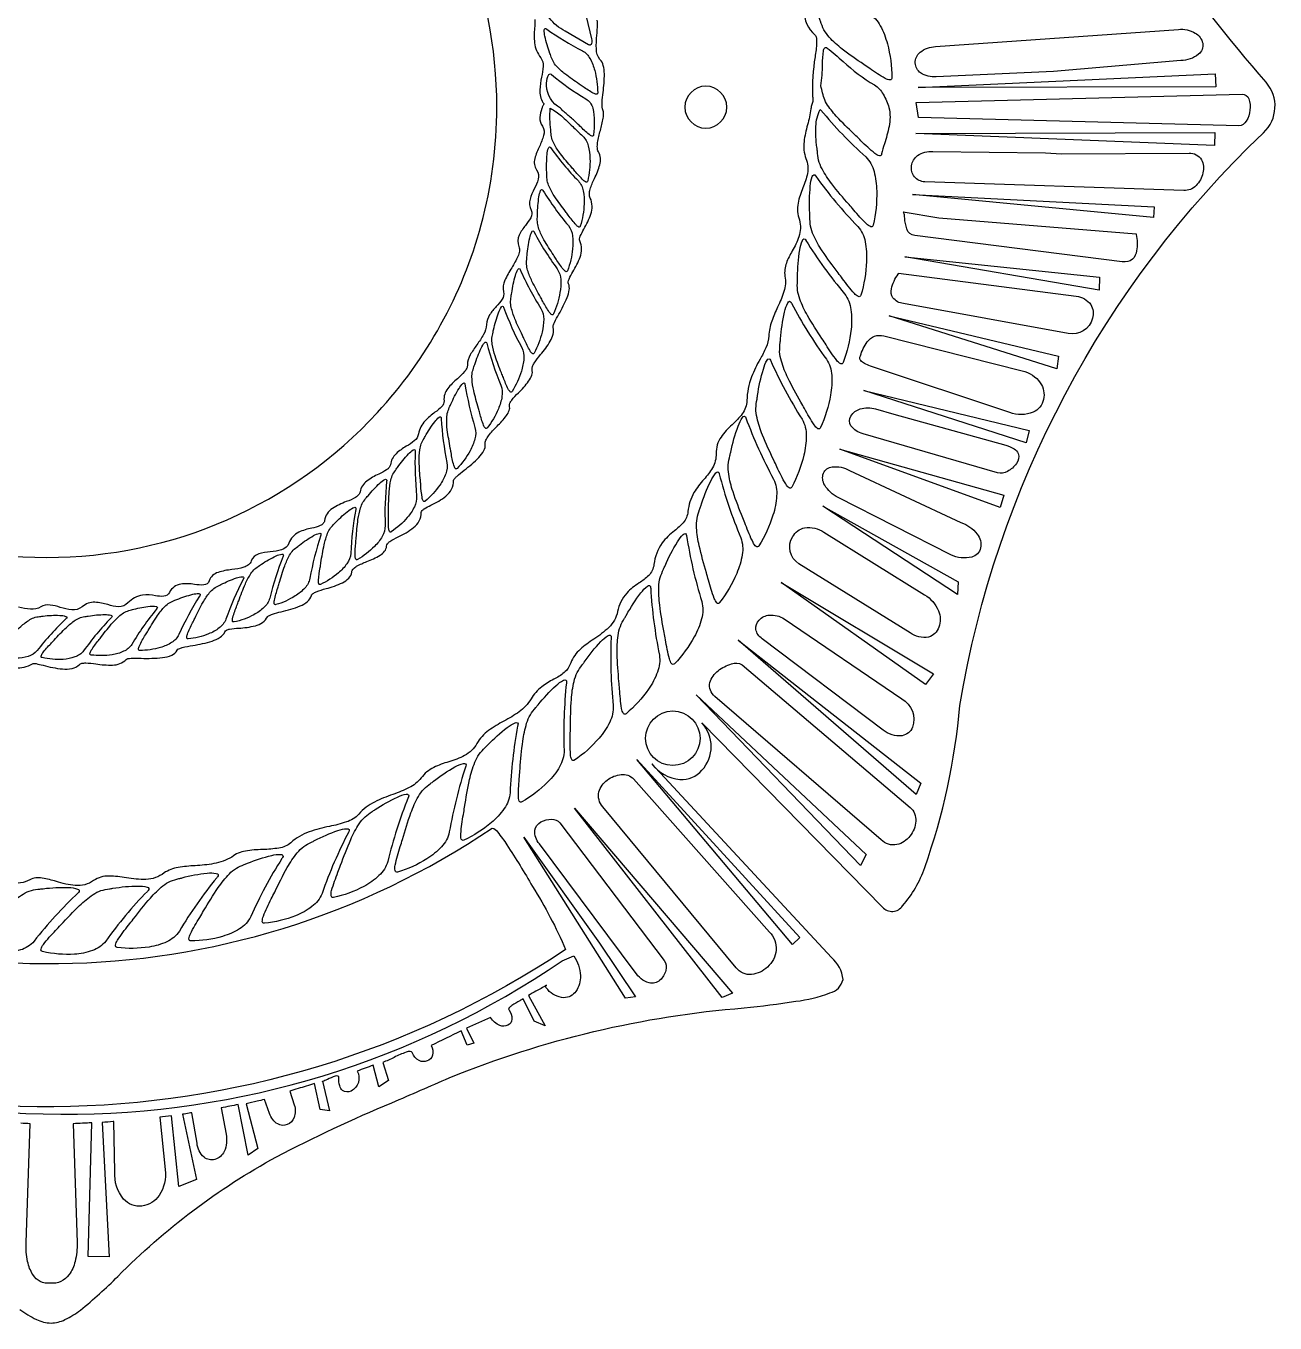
# Model space of a CAD drawing. Extents: x -4 to 118, y -79 to 10.
# Drawn here: x 43.401 to 47.284, y -11.529 to -7.499 of the extents above; entities that cross this region are included whole.
import ezdxf

# ---------------------------------------------------------------- set-up
doc = ezdxf.new("R2010")
doc.units = 0
doc.header["$MEASUREMENT"] = 0

msp = doc.modelspace()

# ---------------------------------------------------------------- linework, layer by layer
for points in [[(44.8648, -7.7514, 0.414337), (43.4657, -6.3523, 0.414336), (42.0666, -7.7514, 0.067872), (42.1175, -8.1277, 0.116958), (42.4319, -8.6939, 0.211596), (43.4657, -9.1504, 0.209775), (44.4936, -8.7004, 0.120786), (44.8165, -8.1166, 0.065799)], [(46.0056, -7.6187, -0.017072), (45.9381, -7.5708, -0.044781), (45.8981, -7.5339, -0.068091), (45.8815, -7.5109, -0.03351), (45.871, -7.4845, 0.001989), (45.8671, -7.4736, -0.036203), (45.8436, -7.3929, -0.066171), (45.8404, -7.3625, -0.205059), (45.8431, -7.3558, -0.316889), (45.8495, -7.3569, -0.000003), (45.8512, -7.3581, 0.03861), (46.0208, -7.4612, -0.144142), (46.0564, -7.4982, -0.063662), (46.0786, -7.5545, -0.063108), (46.0928, -7.6601, -0.466854), (46.087, -7.6669, -0.114503), (46.0721, -7.6621, -0.029152), (46.0238, -7.6312, 0.002093)], [(45.1593, -7.5392, -0.105671), (45.1596, -7.5535, -0.209497), (45.1565, -7.5582, -0.157241), (45.1538, -7.5587, -0.097215), (45.1502, -7.5573), (45.0772, -7.515, -0.110755), (45.0284, -7.4745, -0.064589), (45.0035, -7.4214, 0.000004), (45.0033, -7.4208, 0.001455), (45.0017, -7.4171, -0.021338), (44.9924, -7.393, -0.050658), (44.9899, -7.3825, -0.084491), (44.99, -7.3789, -0.234474), (44.9914, -7.377, -0.019313), (45.1211, -7.4408, -0.207053), (45.1426, -7.4697)], [(45.121, -7.6796, -0.017071), (45.0766, -7.6481, -0.044802), (45.0504, -7.6239, -0.068005), (45.0395, -7.6088, -0.033483), (45.0325, -7.5915, 0.002001), (45.03, -7.5843, -0.036144), (45.0145, -7.5312, -0.066147), (45.0124, -7.5113, -0.205111), (45.0142, -7.5068, -0.316897), (45.0184, -7.5076, -0.000005), (45.0198, -7.5086, 0.038522), (45.131, -7.5761, -0.144173), (45.1544, -7.6004, -0.063667), (45.169, -7.6374, -0.063077), (45.1783, -7.7068, -0.466914), (45.1745, -7.7113, -0.114457), (45.1647, -7.7081, -0.029148), (45.133, -7.6878, 0.002089)], [(46.9904, -7.6068), (46.5953, -7.6404), (46.2303, -7.657, -0.175553), (46.1821, -7.6451, -0.232002), (46.1652, -7.614, -0.223226), (46.1803, -7.5809, -0.167643), (46.2286, -7.5631), (46.9832, -7.5096, -0.158868), (47.0357, -7.5211, -0.212705), (47.0587, -7.5528, -0.264853), (47.0458, -7.5872, -0.162859)], [(45.9806, -7.8401, -0.012307), (45.9281, -7.788, -0.033771), (45.8964, -7.7501, -0.074956), (45.8838, -7.729, -0.035976), (45.8774, -7.707, 0.013103), (45.8718, -7.6854, 0.039162), (45.8771, -7.6186, -0.0348), (45.8799, -7.5766, -0.150044), (45.8841, -7.5666, -0.39688), (45.8916, -7.5676, -0.012865), (45.941, -7.6094, 0.05298), (46.0385, -7.6822, -0.120432), (46.0656, -7.711, -0.063197), (46.0835, -7.7529, -0.108382), (46.0839, -7.8112, -0.033058), (46.0693, -7.8654, 0.031679), (46.0604, -7.8969, -0.481273), (46.0537, -7.9026, -0.111931), (46.0397, -7.8951, -0.028292), (45.9967, -7.8558, 0.002024)], [(45.1652, -7.8374, -0.481034), (45.1608, -7.8411, -0.111961), (45.1515, -7.8362, -0.028303), (45.1233, -7.8104, 0.002029), (45.1127, -7.8001, 0.014562), (45.0866, -7.7768, -0.036322), (45.0626, -7.7546, -0.260901), (45.0195, -7.6841, -0.109105), (45.0237, -7.6558, -0.133105), (45.0285, -7.6489, -0.362375), (45.0339, -7.649, -0.000003), (45.0349, -7.6498, 0.038473), (45.1418, -7.7257, -0.100146), (45.1547, -7.7374, -0.066455), (45.1636, -7.7546, -0.073776)], [(45.5145, -7.8166, 0.408389), (45.5797, -7.7514, 0.408414), (45.5145, -7.6861, 0.408385), (45.4493, -7.7514, 0.408359)], [(47.1706, -7.8092), (46.1755, -7.7838), (46.1683, -7.7369), (47.1809, -7.7108, -0.331797), (47.2022, -7.7259, -0.125332), (47.2057, -7.7603, -0.111068), (47.1943, -7.7945, -0.274575)], [(45.1472, -7.9807, -0.48474), (45.1425, -7.984, -0.111139), (45.1337, -7.9783, -0.028081), (45.1077, -7.9499, 0.001973), (45.0981, -7.9388, -0.016493), (45.0626, -7.8963, -0.043463), (45.0428, -7.8658, -0.065675), (45.0358, -7.8481, -0.032746), (45.0331, -7.8294, 0.001905), (45.0323, -7.8219, -0.049814), (45.0307, -7.755, -0.064024), (45.0654, -7.7787, -0.016645), (45.1006, -7.8116, 0.011137), (45.132, -7.8414, -0.139071), (45.149, -7.8712, -0.062476), (45.1544, -7.911, -0.063049)], [(45.9598, -8.0541, -0.016528), (45.9057, -7.9895, -0.04344), (45.8757, -7.943, -0.065713), (45.865, -7.9161, -0.032762), (45.861, -7.8877, 0.001895), (45.8597, -7.8762, -0.044999), (45.8565, -7.8114, -0.107656), (45.8701, -7.7585, -0.000004), (45.8717, -7.7604, 0.03726), (46.0115, -7.9058, -0.139067), (46.0372, -7.9513, -0.062471), (46.0455, -8.0119, -0.063042), (46.0345, -8.1179, -0.484728), (46.0274, -8.1229, -0.111095), (46.014, -8.1142, -0.028077), (45.9744, -8.071, 0.001967)], [(45.1244, -8.1209, -0.489496), (45.1195, -8.1238, -0.109646), (45.1111, -8.1174, -0.027728), (45.087, -8.0872, 0.001981), (45.0781, -8.0753, -0.016729), (45.0454, -8.0303, -0.043363), (45.0277, -7.9983, -0.065372), (45.0218, -7.9801, -0.032639), (45.0203, -7.9612, 0.001814), (45.02, -7.9537, -0.035297), (45.0212, -7.8982, -0.066332), (45.0251, -7.8785, -0.21374), (45.0281, -7.8749, -0.309341), (45.0318, -7.8771, -0.000001), (45.0322, -7.8776, 0.037199), (45.1182, -7.9806, -0.137474), (45.1332, -8.0117, -0.062202), (45.1361, -8.0518, -0.063181)], [(46.9999, -8.01), (46.195, -7.9833, -0.454687), (46.1539, -7.9334, -0.200175), (46.1726, -7.9018, -0.177244), (46.2204, -7.8894), (46.57, -7.8933), (46.6202, -7.8965), (47.0162, -7.8939, -0.26346), (47.0551, -7.9148, -0.18746), (47.0594, -7.9559, -0.139484), (47.038, -7.995, -0.227086)], [(45.9258, -8.2663, -0.016709), (45.876, -8.1978, -0.043427), (45.8491, -8.1491, -0.065396), (45.8401, -8.1214, -0.032639), (45.8379, -8.0926, 0.001837), (45.8374, -8.0812, -0.035309), (45.8391, -7.9967, -0.066331), (45.8451, -7.9668, -0.213652), (45.8497, -7.9614, -0.309421), (45.8554, -7.9646, -0.000001), (45.856, -7.9655, 0.037152), (45.9869, -8.1222, -0.13746), (46.0096, -8.1695, -0.062201), (46.014, -8.2306, -0.063239), (45.9962, -8.3356, -0.489409), (45.9887, -8.34, -0.109664), (45.976, -8.3303, -0.02773), (45.9394, -8.2844, 0.001988)], [(45.0843, -8.2596, -0.493414), (45.0792, -8.2622, -0.109306), (45.0713, -8.2552, -0.027519), (45.0493, -8.2234, 0.001995), (45.0411, -8.2107, -0.016351), (45.0114, -8.1633, -0.042131), (44.9958, -8.1301, -0.06473), (44.9911, -8.1117, -0.032375), (44.9909, -8.0928, 0.001939), (44.9911, -8.0851, -0.035235), (44.9958, -8.0297, -0.066566), (45.001, -8.0104, -0.216339), (45.0042, -8.0071, -0.306582), (45.0078, -8.0096, -0.000001), (45.0082, -8.0102, 0.036656), (45.0873, -8.1193, -0.136715), (45.1002, -8.1515, -0.062354), (45.1005, -8.1917, -0.064006)], [(46.8089, -8.2316), (46.1638, -8.1501, -0.296142), (46.1391, -8.1295, -0.069066), (46.1326, -8.0958, 0.028374), (46.1309, -8.0825, 0.079364), (46.1295, -8.0786, 0.254194), (46.1273, -8.077), (46.2388, -8.0953), (46.8519, -8.1448, 0.191262), (46.8519, -8.145, 0.014694), (46.852, -8.1454, 0.004013), (46.8522, -8.1471, -0.081816), (46.8534, -8.1976, -0.160752), (46.8407, -8.2237, -0.231045)], [(45.0406, -8.3939, -0.496627), (45.0353, -8.3961, -0.107778), (45.0279, -8.3885, -0.027259), (45.0079, -8.355, 0.001942), (45.0006, -8.3419, -0.015999), (44.9741, -8.2924, -0.042502), (44.9607, -8.2581, -0.065227), (44.9572, -8.2393, -0.032701), (44.9582, -8.2203, 0.001864), (44.9589, -8.2128, -0.035814), (44.9672, -8.1579, -0.067297), (44.9736, -8.1391, -0.219035), (44.977, -8.136, -0.30267), (44.9805, -8.1387, -0.000003), (44.9812, -8.14, 0.036381), (45.0527, -8.2542, -0.135447), (45.0634, -8.2873, -0.062223), (45.0611, -8.3274, -0.064099)], [(45.8755, -8.4705, -0.016394), (45.8303, -8.3984, -0.042117), (45.8065, -8.3478, -0.064756), (45.7995, -8.3197, -0.032391), (45.7991, -8.2909, 0.001912), (45.7994, -8.2793, -0.035245), (45.8066, -8.195, -0.066597), (45.8145, -8.1657, -0.216384), (45.8194, -8.1606, -0.306461), (45.8249, -8.1643, -0.000001), (45.8255, -8.1654, 0.036656), (45.9458, -8.3314, -0.136732), (45.9655, -8.3803, -0.062355), (45.9659, -8.4415, -0.063999), (45.9412, -8.5448, -0.493531), (45.9336, -8.5487, -0.109329), (45.9215, -8.5382, -0.027518), (45.888, -8.4897, 0.001995)], [(44.9808, -8.5153, -0.499417), (44.9754, -8.517, -0.106232), (44.9684, -8.5089, -0.026984), (44.9507, -8.4739, 0.001891), (44.9443, -8.4604, -0.015751), (44.921, -8.4091, -0.042346), (44.9099, -8.3738, -0.064627), (44.9077, -8.3547, -0.032705), (44.9099, -8.3359, 0.001871), (44.911, -8.3285, -0.035517), (44.9229, -8.2744, -0.067727), (44.9305, -8.256, -0.220864), (44.9341, -8.2532, -0.299821), (44.9374, -8.2562, 0.036325), (45.0019, -8.3768, -0.134942), (45.0105, -8.4106, -0.062351), (45.0056, -8.4505, -0.064339)], [(46.6401, -8.4545), (46.1285, -8.3613, -0.205763), (46.0958, -8.3437, -0.194974), (46.0913, -8.316, -0.095862), (46.1122, -8.2698, 0.004934), (46.1133, -8.268, 0.017279), (46.1136, -8.2675, 0.176936), (46.1137, -8.2673), (46.6655, -8.339, -0.22132), (46.7107, -8.365, -0.210109), (46.7164, -8.4075, -0.40297)], [(44.9122, -8.6348, -0.502365), (44.9068, -8.6361, -0.105611), (44.9004, -8.6276, -0.026762), (44.8851, -8.5916, 0.001994), (44.8794, -8.5772, -0.015889), (44.8595, -8.5243, -0.042209), (44.8507, -8.4883, -0.064102), (44.8497, -8.4691, -0.032713), (44.8531, -8.4506, 0.001954), (44.8547, -8.4431, -0.03544), (44.8701, -8.39, -0.068006), (44.8789, -8.3723, -0.222475), (44.8827, -8.3698, -0.297757), (44.8857, -8.373, 0.035666), (44.9423, -8.4982, -0.134305), (44.9487, -8.5325, -0.062492), (44.9412, -8.5719, -0.064888)], [(45.81, -8.668, -0.01604), (45.7696, -8.5927, -0.04254), (45.7492, -8.5405, -0.065347), (45.7439, -8.5118, -0.03276), (45.7455, -8.4829, 0.001853), (45.7465, -8.4716, -0.035854), (45.7591, -8.388, -0.067308), (45.7689, -8.3593, -0.218999), (45.7741, -8.3546, -0.302689), (45.7793, -8.3588, -0.000003), (45.7805, -8.3608, 0.036383), (45.8892, -8.5345, -0.135458), (45.9056, -8.5848, -0.062228), (45.902, -8.6459, -0.064093), (45.8708, -8.7471, -0.496671), (45.8628, -8.7504, -0.10772), (45.8514, -8.7389, -0.027255), (45.821, -8.6878, 0.001921)], [(46.459, -8.7002), (46.0259, -8.556, -0.049894), (46.0074, -8.5477, -0.081212), (45.9961, -8.539, -0.282027), (45.9933, -8.5287, 0.005154), (45.9949, -8.524, -0.084468), (46.0159, -8.4809, -0.315578), (46.0679, -8.4621), (46.4981, -8.571, -0.185725), (46.5539, -8.6079, -0.206669), (46.5642, -8.6596, -0.235268), (46.5317, -8.6993, -0.184105)], [(44.8347, -8.7481, -0.503098), (44.8292, -8.7488, -0.104391), (44.8236, -8.7396, -0.026583), (44.8119, -8.7023, 0.002039), (44.8076, -8.6872, -0.015369), (44.793, -8.6322, -0.041658), (44.7877, -8.5955, -0.063855), (44.7886, -8.5763, -0.03288), (44.7937, -8.5583, 0.001957), (44.7961, -8.5511, -0.035723), (44.8165, -8.5, -0.06902), (44.827, -8.4834, -0.226102), (44.831, -8.4813, -0.292361), (44.8337, -8.4848), (44.8338, -8.4851, 0.035404), (44.8778, -8.6156, -0.134138), (44.8808, -8.6505, -0.063081), (44.8696, -8.6888, -0.065646)], [(45.7258, -8.8484, -0.01576), (45.6905, -8.7702, -0.042355), (45.6735, -8.7166, -0.064658), (45.6701, -8.6876, -0.032696), (45.6735, -8.6589, 0.001856), (45.6752, -8.6477, -0.035475), (45.6932, -8.5653, -0.06773), (45.7049, -8.5374, -0.220963), (45.7104, -8.5331, -0.299711), (45.7153, -8.5376, 0.03627), (45.8135, -8.7212, -0.134941), (45.8266, -8.7726, -0.062344), (45.8191, -8.8332, -0.064296), (45.7814, -8.9319, -0.498975), (45.7732, -8.9345, -0.106317), (45.7626, -8.9222, -0.027003), (45.7356, -8.869, 0.001912)], [(44.7412, -8.874, -0.508445), (44.7356, -8.8741, -0.101647), (44.731, -8.8641, -0.026141), (44.7228, -8.8249, 0.001733), (44.7203, -8.8105, -0.015471), (44.711, -8.7542, -0.041658), (44.7093, -8.717, -0.064407), (44.7121, -8.6981, -0.033149), (44.7189, -8.6808, 0.002068), (44.722, -8.6738, -0.036441), (44.7473, -8.6253, -0.069862), (44.7593, -8.6099, -0.227044), (44.7635, -8.6082, -0.289756), (44.7659, -8.612), (44.7659, -8.6122, 0.035318), (44.797, -8.7472, -0.133783), (44.7966, -8.7822, -0.063594), (44.7817, -8.819, -0.066199)], [(46.4213, -8.8879), (46.0032, -8.766, -0.191042), (45.9654, -8.7414, -0.274356), (45.9653, -8.7111, -0.185816), (45.994, -8.689, -0.150999), (46.0423, -8.689), (46.0986, -8.705), (46.4467, -8.8018, -0.082734), (46.4728, -8.8133, -0.140781), (46.4853, -8.8277, -0.262299), (46.48, -8.8588, -0.121605), (46.4517, -8.883, -0.194595)], [(44.642, -8.9756, -0.505168), (44.6364, -8.975, -0.101225), (44.6328, -8.9647, -0.026159), (44.6285, -8.925, 0.001822), (44.6273, -8.91, -0.015862), (44.6236, -8.853, -0.041117), (44.6255, -8.8158, -0.065484), (44.6301, -8.7972, -0.033871), (44.6387, -8.7807, 0.001934), (44.6423, -8.7743, -0.037102), (44.6721, -8.7288, -0.070881), (44.6856, -8.7149, -0.830112), (44.6919, -8.7178, -0.000004), (44.692, -8.7195, 0.034541), (44.7098, -8.8557, -0.133859), (44.706, -8.8905, -0.064423), (44.6876, -8.9254, -0.067605)], [(45.6791, -9.1148, -0.503172), (45.6709, -9.1168, -0.105447), (45.6612, -9.1038, -0.02672), (45.6378, -9.0489, 0.001968), (45.6292, -9.0272, -0.015867), (45.5989, -8.9466, -0.042197), (45.5855, -8.8919, -0.064136), (45.584, -8.8627, -0.032709), (45.5892, -8.8345, 0.001923), (45.5917, -8.8232, -0.0355), (45.615, -8.7423, -0.067988), (45.6284, -8.7154, -0.222362), (45.6342, -8.7115, -0.297932), (45.6388, -8.7164), (45.6388, -8.7165, 0.035639), (45.7249, -8.9069, -0.134323), (45.7346, -8.9591, -0.062489), (45.7232, -9.0191, -0.064863)], [(44.5366, -9.0709, -0.502025), (44.5311, -9.0697, -0.100459), (44.5285, -9.0591, -0.026092), (44.528, -9.0193, 0.001868), (44.5283, -9.0039, -0.015611), (44.5302, -8.9468, -0.04167), (44.5357, -8.9101, -0.066456), (44.5421, -8.892, -0.034179), (44.5525, -8.8763, 0.00166), (44.5565, -8.8707, -0.037805), (44.5905, -8.8289, -0.072311), (44.6052, -8.8166, -0.813156), (44.6112, -8.8201, -0.000002), (44.6112, -8.8215, 0.034748), (44.6157, -8.9593, -0.134261), (44.6085, -8.9935, -0.065181), (44.5867, -9.0262, -0.068875)], [(45.4858, -9.0585, -0.063919), (45.4872, -9.0293, -0.032906), (45.495, -9.0019, 0.001945), (45.4986, -8.991, -0.035723), (45.5297, -8.9131, -0.069017), (45.5457, -8.8879, -0.226148), (45.5518, -8.8847, -0.292338), (45.5559, -8.89), (45.556, -8.8904, 0.03538), (45.623, -9.0892, -0.134127), (45.6276, -9.1422, -0.063066), (45.6104, -9.2005, -0.0656), (45.5574, -9.2907, -0.502825), (45.549, -9.2918, -0.104484), (45.5406, -9.2779, -0.026603), (45.5227, -9.221, 0.002047), (45.5161, -9.198, -0.015355), (45.4939, -9.1144, -0.041639)], [(46.2755, -9.1427), (45.9256, -8.9644, -0.139351), (45.8839, -8.9256, -0.228118), (45.8798, -8.8889, -0.266494), (45.9075, -8.8689, -0.153398), (45.961, -8.88), (46.3075, -9.0422, -0.154439), (46.3578, -9.0779, -0.210362), (46.3685, -9.1208, -0.279977), (46.3407, -9.1495, -0.164642)], [(44.5178, -9.0516, -0.135116), (44.5085, -9.0852, -0.065943), (44.4847, -9.1162, -0.069508), (44.4317, -9.157, -0.497183), (44.4263, -9.1555, -0.099924), (44.4244, -9.1447, -0.026138), (44.4265, -9.1051, 0.001934), (44.4278, -9.0897, -0.01571), (44.4333, -9.0329, -0.042291), (44.4413, -8.9966, -0.066058), (44.4488, -8.9791, -0.034329), (44.4601, -8.9643, 0.001808), (44.4646, -8.9588, -0.037241), (44.5012, -8.9197, -0.07266), (44.5167, -8.9085, -0.809883), (44.5225, -8.9125, -0.000002), (44.5224, -8.9137, 0.034493)], [(44.4109, -9.1375, -0.136283), (44.3989, -9.17, -0.066683), (44.3727, -9.1986, -0.070004), (44.3166, -9.2344, -0.495478), (44.3114, -9.2323, -0.09982), (44.3103, -9.2214, -0.026208), (44.3157, -9.1821, 0.001914), (44.3182, -9.1669, -0.0162), (44.3283, -9.1108, -0.041525), (44.3391, -9.0755, -0.06637), (44.348, -9.0588, -0.03476), (44.3602, -9.0453, 0.002048), (44.3654, -9.04, -0.037784), (44.4051, -9.0045, -0.073651), (44.4214, -8.9948, -0.799503), (44.4268, -8.9993, -0.000007), (44.4265, -9.0016, 0.03472)], [(46.1492, -9.3847), (45.8033, -9.1703, -0.408141), (45.7845, -9.0859, -0.212767), (45.8215, -9.0584, -0.194893), (45.8815, -9.0722), (46.1944, -9.2665, -0.164086), (46.2374, -9.3161, -0.182303), (46.2389, -9.3674, -0.246995), (46.2068, -9.3977, -0.209393)], [(44.2841, -9.2154, -0.138388), (44.268, -9.2458, -0.068127), (44.2383, -9.2702, -0.071163), (44.1782, -9.2972, -0.485886), (44.1733, -9.2944, -0.099653), (44.1736, -9.2834, -0.026458), (44.184, -9.2454, 0.001958), (44.1884, -9.2307, -0.015756), (44.2057, -9.1766, -0.042523), (44.2209, -9.1432, -0.067258), (44.2319, -9.1281, -0.035064), (44.2459, -9.1164, 0.002018), (44.2516, -9.112, -0.03899), (44.2955, -9.0828, -0.075141), (44.3129, -9.0757, -0.779991), (44.3177, -9.081), (44.3176, -9.0811, 0.034794)], [(45.3684, -9.2419, -0.064506), (45.3726, -9.2132, -0.033174), (45.383, -9.1869, 0.002047), (45.3877, -9.1762, -0.036457), (45.4261, -9.1024, -0.069864), (45.4445, -9.079, -0.227044), (45.4509, -9.0765, -0.28976), (45.4544, -9.0822), (45.4545, -9.0825, 0.035298), (45.5018, -9.2879, -0.133796), (45.5013, -9.3412, -0.06361), (45.4785, -9.3972, -0.066205), (45.417, -9.4809, -0.508932), (45.4084, -9.481, -0.101565), (45.4014, -9.4659, -0.026118), (45.389, -9.4062, 0.001731), (45.385, -9.3842, -0.015454), (45.371, -9.2985, -0.041684)], [(44.048, -9.3509, -0.482935), (44.0433, -9.3477, -0.099309), (44.0445, -9.3368, -0.026485), (44.0573, -9.2995, 0.001924), (44.0626, -9.2853, -0.016061), (44.0834, -9.2327, -0.041721), (44.1007, -9.2005, -0.067814), (44.1126, -9.1862, -0.035498), (44.1272, -9.1757, 0.002114), (44.1333, -9.1717, -0.039363), (44.179, -9.1458, -0.075466), (44.1969, -9.14, -0.774514), (44.2013, -9.1457, -0.000001), (44.2009, -9.1466, 0.035379), (44.1591, -9.2772, -0.139519), (44.1411, -9.3064, -0.068825), (44.1099, -9.3285, -0.072225)], [(43.9052, -9.4035, -0.473447), (43.9009, -9.3998, -0.100423), (43.903, -9.3891, -0.026927), (43.9192, -9.3538, 0.002093), (43.9261, -9.3398, -0.015735), (43.9519, -9.2898, -0.043532), (43.9723, -9.2597, -0.070487), (43.9856, -9.2468, -0.036643), (44.0015, -9.2379, 0.001802), (44.0074, -9.2348, -0.039815), (44.0554, -9.2142, -0.075927), (44.0737, -9.2104, -0.763658), (44.0776, -9.2165), (44.0774, -9.2169, 0.03551), (44.0228, -9.3427, -0.141343), (44.002, -9.3696, -0.069621), (43.9688, -9.3881, -0.072272)], [(43.755, -9.4395, -0.464835), (43.7509, -9.4354, -0.101676), (43.7539, -9.425, -0.027402), (43.7728, -9.3914, 0.002172), (43.7809, -9.378, -0.016032), (43.8106, -9.3307, -0.044253), (43.8334, -9.3027, -0.070041), (43.8476, -9.2911, -0.036338), (43.8639, -9.2837, 0.00204), (43.8704, -9.2811, -0.039956), (43.9199, -9.265, -0.075988), (43.9385, -9.263, -0.754746), (43.9418, -9.2694, -0.000006), (43.9408, -9.2712, 0.036476), (43.877, -9.3899, -0.143428), (43.8542, -9.4148, -0.070527), (43.8196, -9.4302, -0.072621)], [(45.2418, -9.393, -0.06541), (45.2488, -9.3647, -0.033833), (45.2619, -9.3395, 0.001917), (45.2674, -9.3298, -0.037096), (45.3128, -9.2607, -0.070931), (45.3332, -9.2395, -0.829437), (45.3428, -9.2439, -0.000003), (45.343, -9.2462, 0.03457), (45.37, -9.4537, -0.133885), (45.3643, -9.5066, -0.064429), (45.3362, -9.5598, -0.067603), (45.2669, -9.6361, -0.504927), (45.2584, -9.6353, -0.101269), (45.2528, -9.6195, -0.02617), (45.2463, -9.5592, 0.001828), (45.2445, -9.5363, -0.015872), (45.2389, -9.4496, -0.041106)], [(43.7304, -9.4205, -0.146107), (43.7049, -9.4422, -0.071384), (43.6689, -9.4529, -0.072688), (43.6037, -9.4537, -0.456309), (43.6001, -9.4491, -0.102559), (43.6043, -9.4391, -0.02784), (43.6269, -9.4082, 0.002164), (43.6364, -9.3961, -0.01641), (43.6712, -9.353, -0.045221), (43.697, -9.3282, -0.071705), (43.7125, -9.3185, -0.036921), (43.7295, -9.3133, 0.002032), (43.7362, -9.3116, -0.040452), (43.7871, -9.3022, -0.076194), (43.8058, -9.3026, -0.744631), (43.8084, -9.3094, -0.00001), (43.8068, -9.3114, 0.036618)], [(43.3063, -9.4553, -0.451874), (43.3033, -9.4502, -0.103392), (43.3087, -9.4409, -0.028138), (43.335, -9.4132, 0.002109), (43.3456, -9.4027, -0.01684), (43.3853, -9.3648, -0.045618), (43.4139, -9.3437, -0.073007), (43.4304, -9.3363, -0.037512), (43.4478, -9.3335, 0.002091), (43.4547, -9.3327, -0.040662), (43.5064, -9.3305, -0.076049), (43.5248, -9.3335, -0.736943), (43.5265, -9.3406), (43.5264, -9.3407, 0.037179), (43.4359, -9.4399, -0.148495), (43.408, -9.4579, -0.071841), (43.371, -9.4636, -0.072751)], [(43.5806, -9.4405, -0.147869), (43.5534, -9.4598, -0.071796), (43.5167, -9.4671, -0.072767), (43.4517, -9.4617, -0.450034), (43.4485, -9.4568, -0.103937), (43.4534, -9.4473, -0.028259), (43.4784, -9.4187, 0.002276), (43.4889, -9.4074, -0.016585), (43.5271, -9.3677, -0.045891), (43.5548, -9.3454, -0.072108), (43.571, -9.3373, -0.03718), (43.5883, -9.3337, 0.002078), (43.5952, -9.3326, -0.040462), (43.6467, -9.328, -0.07615), (43.6652, -9.3301, -0.738286), (43.6673, -9.3372, -0.000008), (43.6657, -9.3389, 0.037371)], [(45.758, -9.3413), (46.1233, -9.59, -0.373847), (46.1569, -9.6782, -0.256522), (46.1244, -9.7044, -0.192688), (46.0652, -9.6872), (45.69, -9.4031, -0.22505), (45.67, -9.374, -0.219133), (45.6798, -9.345, -0.185646), (45.7117, -9.3296, -0.159665)], [(45.2266, -9.6104, -0.134254), (45.2157, -9.6625, -0.065169), (45.1826, -9.7122, -0.06885), (45.1062, -9.7803, -0.501652), (45.0979, -9.7785, -0.100572), (45.0939, -9.7623, -0.026115), (45.0932, -9.7018, 0.001874), (45.0936, -9.6784, -0.015571), (45.0965, -9.5915, -0.041762), (45.1049, -9.5356, -0.066541), (45.1147, -9.5081, -0.034208), (45.1305, -9.4841, 0.001648), (45.1365, -9.4757, -0.037749), (45.1883, -9.412, -0.072256), (45.2107, -9.3933, -0.81369), (45.2199, -9.3987, -0.000003), (45.2198, -9.4009, 0.034783)], [(46.0591, -10.0282), (45.5423, -9.5822, -0.275878), (45.527, -9.5394, -0.164962), (45.5526, -9.5028, -0.102947), (45.5942, -9.4813, -0.234909), (45.6272, -9.4841), (46.1491, -9.927, -0.239596), (46.1671, -9.9703, -0.153399), (46.1489, -10.0162, -0.174372), (46.1083, -10.0428, -0.242625)], [(45.074, -9.7497, -0.135117), (45.0599, -9.8008, -0.065935), (45.0236, -9.8479, -0.069462), (44.943, -9.9101, -0.497334), (44.9348, -9.9077, -0.099892), (44.9319, -9.8913, -0.026128), (44.9352, -9.8311, 0.001933), (44.9371, -9.8076, -0.015715), (44.9455, -9.7211, -0.042291), (44.9576, -9.6659, -0.065966), (44.9691, -9.6394, -0.034301), (44.9861, -9.6168, 0.001828), (44.993, -9.6085, -0.037212), (45.0488, -9.5489, -0.07269), (45.0724, -9.5319, -0.809452), (45.0811, -9.538, -0.000003), (45.081, -9.5402, 0.034484)], [(45.4118, -9.7972, -0.409608), (45.327, -9.7124, -0.409621), (45.4118, -9.6276, -0.409641), (45.4966, -9.7124, -0.409628)], [(44.7966, -9.787, -0.066373), (44.8102, -9.7617, -0.034762), (44.8289, -9.741, 0.002036), (44.8367, -9.733, -0.037777), (44.8971, -9.679, -0.073651), (44.922, -9.6642, -0.799654), (44.9302, -9.6711, -0.000007), (44.9296, -9.6746, 0.034637), (44.9059, -9.8814, -0.136328), (44.8877, -9.9309, -0.066688), (44.8478, -9.9744, -0.070002), (44.7625, -10.0289, -0.495346), (44.7545, -10.0257, -0.099843), (44.7529, -10.0091, -0.026214), (44.761, -9.9493, 0.001912), (44.7648, -9.9262, -0.016224), (44.7802, -9.8408, -0.041566)], [(44.7683, -9.7989), (44.7683, -9.7992, 0.034851), (44.7172, -10.0034, -0.138387), (44.6927, -10.0497, -0.068126), (44.6476, -10.0869, -0.071189), (44.5561, -10.128, -0.485958), (44.5486, -10.1237, -0.099677), (44.5491, -10.107, -0.026459), (44.5649, -10.0491, 0.001964), (44.5716, -10.0267, -0.015748), (44.5979, -9.9444, -0.04245), (44.6211, -9.8935, -0.067226), (44.6379, -9.8705, -0.035061), (44.6591, -9.8528, 0.002007), (44.6678, -9.8461, -0.038977), (44.7346, -9.8016, -0.075173), (44.7611, -9.7908, -0.779984)], [(45.6089, -10.4258), (45.1942, -9.9255, -0.244748), (45.182, -9.8791, -0.171346), (45.2083, -9.8421, -0.138102), (45.2515, -9.8251, -0.238013), (45.29, -9.8385), (45.7127, -10.3145, -0.431209), (45.7058, -10.4231, -0.167245), (45.6566, -10.4464, -0.257983)], [(44.5901, -9.8947, -0.000001), (44.5896, -9.8961, 0.035404), (44.5259, -10.0948, -0.13957), (44.4985, -10.1392, -0.068823), (44.451, -10.1729, -0.072156), (44.357, -10.2069, -0.482717), (44.3498, -10.2021, -0.099357), (44.3515, -10.1854, -0.026498), (44.371, -10.1288, 0.001939), (44.3792, -10.1071, -0.01604), (44.4107, -10.0271, -0.041751), (44.4371, -9.9781, -0.067803), (44.4553, -9.9564, -0.035491), (44.4774, -9.9404, 0.002137), (44.4867, -9.9342, -0.039397), (44.5563, -9.8949, -0.075484), (44.5834, -9.886, -0.774399)], [(42.1448, -10.0218, 0.299997), (44.8505, -9.9914, -0.243692), (44.8668, -10.0035, -0.026531), (44.8963, -10.0439, -0.014969), (44.9757, -10.1729, -0.038025), (45.0788, -10.3687, -0.29895), (41.8899, -10.3925, -0.257462), (41.8932, -10.3714, -0.030315), (41.9173, -10.326, -0.01841), (42.0024, -10.1964, -0.015305), (42.095, -10.0722, -0.021558), (42.1284, -10.0335, -0.207097)], [(44.4048, -10.0026), (44.4048, -10.0028, 0.035513), (44.3215, -10.1945, -0.141382), (44.2899, -10.2355, -0.069632), (44.2394, -10.2637, -0.072236), (44.1426, -10.2871, -0.47334), (44.136, -10.2815, -0.100443), (44.1392, -10.2652, -0.026931), (44.1639, -10.2114, 0.002101), (44.1744, -10.1901, -0.015739), (44.2136, -10.1141, -0.043473), (44.2447, -10.0683, -0.070496), (44.265, -10.0486, -0.03667), (44.289, -10.035, 0.001816), (44.2981, -10.0304, -0.039766), (44.3711, -9.999, -0.075959), (44.399, -9.9933, -0.763276)], [(45.2945, -10.4388), (44.9973, -10.0402, -0.208692), (44.9829, -9.9982, -0.225478), (45.0021, -9.9724, -0.136794), (45.0347, -9.9642, -0.217289), (45.0606, -9.9747), (45.3852, -10.4029, -0.217813), (45.3898, -10.4337, -0.157714), (45.3719, -10.4639, -0.244133), (45.3379, -10.4726, -0.177883)], [(44.1986, -10.0832, -0.000007), (44.1969, -10.0861, 0.036471), (44.1, -10.2666, -0.14343), (44.0652, -10.3045, -0.07053), (44.0126, -10.3278, -0.072646), (43.9143, -10.342, -0.465038), (43.9081, -10.3358, -0.101648), (43.9126, -10.32, -0.02739), (43.9414, -10.2688, 0.002167), (43.9536, -10.2485, -0.016035), (43.9989, -10.1764, -0.044223), (44.0336, -10.1338, -0.070084), (44.0553, -10.1162, -0.036356), (44.08, -10.105, 0.002037), (44.0899, -10.1009, -0.039912), (44.1652, -10.0766, -0.076), (44.1935, -10.0734, -0.75464)], [(43.9968, -10.1426, -0.00001), (43.9944, -10.1456, 0.036578), (43.8781, -10.3116, -0.146102), (43.8393, -10.3447, -0.071394), (43.7845, -10.361, -0.072676), (43.6853, -10.3622, -0.456295), (43.6798, -10.3552, -0.102548), (43.6861, -10.34, -0.027839), (43.7206, -10.2929, 0.002166), (43.735, -10.2745, -0.01638), (43.7881, -10.2089, -0.045203), (43.8273, -10.1712, -0.07181), (43.8508, -10.1565, -0.036953), (43.8767, -10.1485, 0.002029), (43.8869, -10.1459, -0.040497), (43.9644, -10.1315, -0.076204), (43.9928, -10.1322, -0.744544)], [(43.5645, -10.1917), (43.5643, -10.1919, 0.037164), (43.4266, -10.3428, -0.148471), (43.3842, -10.3702, -0.071836), (43.3279, -10.3788, -0.072799), (43.2294, -10.3662, -0.452001), (43.2248, -10.3585, -0.103436), (43.2329, -10.3443, -0.028137), (43.273, -10.3022, 0.002111), (43.2892, -10.2861, -0.016812), (43.3496, -10.2284, -0.045613), (43.3931, -10.1964, -0.073049), (43.4181, -10.1851, -0.037503), (43.4447, -10.1809, 0.002108), (43.4552, -10.1797, -0.040726), (43.5338, -10.1762, -0.076088), (43.5619, -10.1808, -0.736653)], [(43.7811, -10.1856, -0.000008), (43.7787, -10.1882, 0.03738), (43.6492, -10.3428, -0.147892), (43.6079, -10.3721, -0.071791), (43.552, -10.3832, -0.072745), (43.4531, -10.3751, -0.450187), (43.4482, -10.3676, -0.103904), (43.4556, -10.3531, -0.028251), (43.4937, -10.3096, 0.002267), (43.5097, -10.2923, -0.016624), (43.5679, -10.232, -0.045843), (43.61, -10.1981, -0.072138), (43.6346, -10.1857, -0.037183), (43.661, -10.1802, 0.002078), (43.6714, -10.1785, -0.040449), (43.7498, -10.1715, -0.076144), (43.7781, -10.1748, -0.738284)]]:
    msp.add_lwpolyline(points, format="xyb", close=True)
for points in [[(43.3825, -11.4873, 0.050357), (43.434, -11.5183, 0.105986), (43.4793, -11.5294, 0.108301), (43.5227, -11.5188, 0.053949), (43.5705, -11.489, 0.026247), (43.6871, -11.3845, -0.073511), (44.1798, -11.013, -0.022236), (44.539, -10.8447, 0.002479), (44.7168, -10.7673, -0.07679), (45.6336, -10.5502, 0.009947), (45.7939, -10.5297, 0.057039), (45.9, -10.5038, 0.285968), (45.9408, -10.462, 0.19772), (45.9051, -10.3939), (45.3464, -9.7921, 0.200188), (45.4341, -9.8408, 0.224705), (45.5021, -9.8118, 0.395074), (45.5022, -9.6645), (46.0638, -10.2367, 0.498067), (46.1262, -10.2328, 0.097686), (46.1946, -10.1139, 0.064281), (46.3037, -9.6106, -0.162264), (47.2472, -7.8309, 0.40757), (47.2556, -7.6738, -0.04455), (46.6343, -6.8106, -0.067662)], [(45.8191, -7.4521, 0.204998), (45.8533, -7.5271, -0.159386), (45.8579, -7.5362, -0.058557), (45.8588, -7.5511, -0.024205), (45.8539, -7.5953, 0.048727), (45.8458, -7.7178, -0.125337), (45.8473, -7.7303, -0.04334), (45.8443, -7.7428, 0.033915), (45.8407, -7.7569, -0.038399), (45.8304, -7.8064, 0.039089), (45.8196, -7.8584, 0.119513), (45.8257, -7.911, -0.149276), (45.8304, -7.9574, -0.049959), (45.8161, -8.0021, 0.050249), (45.801, -8.0495, 0.138733), (45.8056, -8.1017, -0.139149), (45.8036, -8.1539, -0.051866), (45.7829, -8.1983, 0.041992), (45.7647, -8.2358, 0.12795), (45.7603, -8.2767, -0.126686), (45.7572, -8.3238, -0.034927), (45.7376, -8.3726, 0.023528), (45.7194, -8.4163, 0.073937), (45.7101, -8.4621, -0.089772), (45.7013, -8.4988, -0.028043), (45.6829, -8.5347, 0.039398), (45.6563, -8.5895, 0.084492), (45.6422, -8.6632, -0.150614), (45.6273, -8.7046, -0.047404), (45.5963, -8.738, 0.056257), (45.5616, -8.7764, 0.160872), (45.5467, -8.8277, -0.132628), (45.5351, -8.8723, -0.049955), (45.5084, -8.9078, 0.048652), (45.4776, -8.949, 0.10636), (45.4588, -9.0079, -0.146919), (45.4443, -9.0425, -0.053088), (45.4171, -9.0678, 0.068071), (45.3786, -9.1055, 0.125989), (45.3533, -9.1725, -0.15661), (45.3368, -9.2069, -0.058368), (45.3074, -9.2298, 0.066281), (45.2687, -9.2611, 0.128584), (45.2402, -9.3187, -0.150743), (45.2127, -9.3679, -0.046529), (45.1664, -9.4042, 0.03567), (45.1243, -9.4362, 0.114478), (45.0944, -9.478, -0.15322), (45.0742, -9.5083, -0.048539), (45.0416, -9.5291, 0.040311), (45.0044, -9.5525, 0.098102), (44.9713, -9.5903, -0.103828), (44.9344, -9.63, -0.032794), (44.8869, -9.6591, 0.034199), (44.8391, -9.6885, 0.109983), (44.8029, -9.7287, -0.144898), (44.7647, -9.7662, -0.049897), (44.7155, -9.7854, 0.041933), (44.6687, -9.803, 0.121291), (44.6295, -9.8358, -0.11716), (44.5922, -9.8658, -0.031056), (44.5418, -9.8868, 0.031573), (44.4848, -9.9106, 0.098708), (44.4361, -9.9481, -0.129742), (44.3973, -9.9725, -0.032113), (44.3447, -9.9863, 0.033676), (44.2816, -10.0032, 0.104247), (44.225, -10.0369, -0.146835), (44.1872, -10.0536, -0.033187), (44.1369, -10.058, 0.0341), (44.0837, -10.0628, 0.139597), (44.0415, -10.0813, -0.091685), (43.9857, -10.1019, -0.030119), (43.927, -10.1083, 0.029318), (43.8746, -10.1139, 0.105305), (43.8305, -10.1309, -0.161779), (43.7744, -10.1509, -0.050303), (43.7135, -10.1457, 0.042738), (43.6595, -10.1405, 0.150183), (43.6118, -10.1544, -0.178353), (43.5546, -10.17, -0.055829), (43.4958, -10.1575, 0.038176), (43.4519, -10.147, 0.149535), (43.4133, -10.1518, -0.157779), (43.3547, -10.1628, -0.049077)], [(43.3678, -9.4929, 0.185275), (43.4215, -9.4806, -0.157346), (43.4256, -9.4797, -0.040788), (43.4328, -9.4805, -0.015762), (43.4544, -9.4855, 0.043458), (43.5151, -9.497, 0.072782), (43.5445, -9.4953, 0.146896), (43.5673, -9.4832, -0.129611), (43.5755, -9.4794, -0.056466), (43.5873, -9.4783, -0.027615), (43.6186, -9.4813, 0.046335), (43.6705, -9.4847, 0.199176), (43.713, -9.4676, -0.161946), (43.7184, -9.4649, -0.04194), (43.7285, -9.4637, -0.016519), (43.7591, -9.4637, 0.037658), (43.8262, -9.4616, 0.072427), (43.8543, -9.4541, 0.175532), (43.8713, -9.4388, -0.172974), (43.8766, -9.4341, -0.050902), (43.8873, -9.4303, -0.020711), (43.9199, -9.4238, 0.037702), (43.9803, -9.4102, 0.068301), (44.005, -9.3985, 0.148941), (44.0196, -9.3814, -0.164715), (44.0249, -9.3764, -0.066099), (44.0345, -9.3733, -0.029301), (44.0625, -9.3702, 0.051246), (44.1143, -9.3626, 0.211794), (44.1528, -9.3344, -0.124635), (44.1579, -9.3304, -0.039072), (44.1672, -9.3267, -0.016871), (44.1947, -9.3192, 0.039876), (44.2532, -9.3013, 0.073758), (44.2764, -9.2876, 0.162832), (44.2884, -9.2691, -0.155716), (44.2936, -9.2626, -0.059469), (44.3038, -9.2572, -0.026813), (44.334, -9.2474, 0.047876), (44.3852, -9.2291, 0.084911), (44.4045, -9.2151, 0.153552), (44.4141, -9.196, -0.163371), (44.4186, -9.1862, -0.076898), (44.4291, -9.1778, -0.037054), (44.4611, -9.1632, 0.047385), (44.5018, -9.1439, 0.085819), (44.516, -9.1311, 0.15085), (44.5221, -9.115, -0.170487), (44.525, -9.1077, -0.073163), (44.5327, -9.1008, -0.032518), (44.5582, -9.0867, 0.059313), (44.606, -9.0577, 0.228205), (44.6302, -9.0105, -0.177316), (44.6325, -9.005, -0.069899), (44.6389, -8.9996, -0.029664), (44.6601, -8.9881, 0.062562), (44.7065, -8.9598, 0.226488), (44.7307, -8.9113, -0.1546), (44.7333, -8.9059, -0.040398), (44.7402, -8.8987, -0.016132), (44.7631, -8.8797, 0.034283), (44.8091, -8.8395, 0.066619), (44.8247, -8.8186, 0.169922), (44.8287, -8.799, -0.133739), (44.8307, -8.7862, -0.062524), (44.8388, -8.7724, -0.032612), (44.8655, -8.7428, 0.038265), (44.8949, -8.7097, 0.073276), (44.9033, -8.6938, 0.149104), (44.9041, -8.6789, -0.163712), (44.9053, -8.6713, -0.058427), (44.9112, -8.6619, -0.025682), (44.9319, -8.6392, 0.039523), (44.9637, -8.6028, 0.071116), (44.9734, -8.5843, 0.144282), (44.9745, -8.5666, -0.132565), (44.9756, -8.5574, -0.055389), (44.9812, -8.5464, -0.026694), (45.0009, -8.5204, 0.042088), (45.031, -8.4786, 0.06938), (45.0398, -8.457, 0.123857), (45.0398, -8.436, -0.137898), (45.0403, -8.4297, -0.039146), (45.044, -8.4202, -0.016281), (45.0578, -8.3942, 0.032532), (45.0834, -8.3431, 0.061113), (45.09, -8.3192, 0.150461), (45.0875, -8.3002, -0.162607), (45.0867, -8.2938, -0.064718), (45.0893, -8.2854, -0.02839), (45.1012, -8.2632, 0.052923), (45.1238, -8.217, 0.197099), (45.1227, -8.167, -0.158309), (45.1218, -8.1606, -0.06383), (45.1242, -8.1522, -0.028284), (45.1356, -8.13, 0.052565), (45.157, -8.0838, 0.19199), (45.1554, -8.0338, -0.12139), (45.1525, -8.0211, -0.067978), (45.1548, -8.0064, -0.03807), (45.1684, -7.9731, 0.049933), (45.185, -7.9301, 0.204915), (45.1805, -7.8901, -0.105117), (45.1773, -7.8773, -0.050159), (45.1782, -7.8613, -0.027897), (45.1868, -7.8236, 0.027875), (45.1954, -7.7858, 0.050157), (45.1963, -7.7697, 0.105139), (45.1931, -7.7569, -0.073233), (45.1921, -7.7357, -0.013267), (45.1951, -7.7061, 0.03468), (45.1992, -7.6478, 0.060045), (45.1958, -7.6221, 0.124336), (45.1855, -7.6029, -0.165591), (45.1743, -7.5703, -0.036362), (45.1758, -7.5276, 0.040688), (45.1772, -7.4806, 0.17327)], [(44.9827, -7.4792, -0.040028), (44.9821, -7.5059, 0.051432), (44.9821, -7.551, 0.140164), (45.0014, -7.5977, -0.179771), (45.0089, -7.6245, -0.042448), (45.0041, -7.6579, 0.044374), (44.9986, -7.698, 0.144302), (45.008, -7.7368, -0.119904), (45.0101, -7.7392, -0.143452), (45.0105, -7.7418, -0.075261), (45.0096, -7.7445, -0.019314), (45.0081, -7.7475, 0.020979), (45.0061, -7.7513, 0.058361), (45.0047, -7.7556, 0.077934), (44.9987, -7.7837, 0.159715), (45.0063, -7.8106, -0.223967), (45.0103, -7.8392, -0.048598), (44.9972, -7.8731, 0.052813), (44.9829, -7.9111, 0.213077), (44.9882, -7.9461, -0.214223), (44.9935, -7.9754, -0.063008), (44.9813, -8.0052, 0.058875), (44.9682, -8.0369, 0.178528), (44.9716, -8.0714, -0.226161), (44.9702, -8.0948, -0.052578), (44.9541, -8.1186, 0.063848), (44.9343, -8.1491, 0.210568), (44.9337, -8.1847, -0.122211), (44.9349, -8.1989, -0.064702), (44.9303, -8.2149, -0.035829), (44.911, -8.2504, 0.037678), (44.89, -8.2894, 0.17267), (44.8858, -8.3254, -0.208112), (44.8812, -8.3479, -0.045116), (44.8631, -8.3708, 0.041166), (44.8426, -8.3967, 0.142346), (44.8329, -8.4267, -0.122779), (44.8235, -8.458, -0.030183), (44.8028, -8.4897, 0.031199), (44.7821, -8.5214, 0.132142), (44.7735, -8.552, -0.119908), (44.7713, -8.5626, -0.065455), (44.7644, -8.5732, -0.036059), (44.7423, -8.595, 0.05116), (44.7122, -8.626, 0.198392), (44.7008, -8.6635, -0.221955), (44.6934, -8.6821, -0.045316), (44.6727, -8.6995, 0.050479), (44.642, -8.7262, 0.137875), (44.6216, -8.7665, -0.172678), (44.6082, -8.7881, -0.042623), (44.5835, -8.8052, 0.055357), (44.5519, -8.8281, 0.175412), (44.5341, -8.8626, -0.140078), (44.5304, -8.8708, -0.071447), (44.5224, -8.878, -0.036191), (44.4979, -8.8915, 0.05262), (44.461, -8.913, 0.199731), (44.4399, -8.9467, -0.143276), (44.4354, -8.9561, -0.076665), (44.4259, -8.9638, -0.039168), (44.3971, -8.9771, 0.057463), (44.3541, -8.9984, 0.214234), (44.3293, -9.0359, -0.148227), (44.3251, -9.0453, -0.101284), (44.3163, -9.0516, -0.052858), (44.2897, -9.0594, 0.065197), (44.2492, -9.0724, 0.189577), (44.2186, -9.1063, -0.230053), (44.196, -9.1266, -0.055631), (44.1608, -9.133, 0.05746), (44.1247, -9.1397, 0.232192), (44.1014, -9.1612, -0.138146), (44.0928, -9.1736, -0.089855), (44.0789, -9.1812, -0.050767), (44.0413, -9.1884, 0.05697), (43.9985, -9.197, 0.232111), (43.9709, -9.223, -0.309677), (43.9539, -9.236, -0.062347), (43.925, -9.2344, 0.077207), (43.8828, -9.2332, 0.23594), (43.8471, -9.259, -0.256803), (43.8296, -9.2713, -0.069733), (43.8044, -9.2695, 0.078056), (43.7641, -9.2676, 0.163634), (43.7183, -9.2917, -0.225338), (43.6897, -9.3037, -0.063063), (43.6556, -9.2971, 0.064068), (43.6159, -9.2897, 0.186116), (43.5763, -9.3037, -0.19498), (43.5436, -9.3135, -0.056658), (43.508, -9.3057, 0.045243), (43.4764, -9.2984, 0.163813), (43.4475, -9.3037, -0.173805), (43.4156, -9.3114, -0.044605), (43.3787, -9.3045, 0.040273)], [(41.8722, -10.4086, 0.138769), (43.5096, -10.8803, 0.152752), (45.0677, -10.4036), (45.1045, -10.3884, -0.139017), (45.1246, -10.45, -0.165199), (45.1106, -10.4987, -0.24286), (45.0732, -10.5186, -0.199076), (45.0229, -10.4935, -0.02289), (45.0189, -10.489, -0.027164), (45.0169, -10.4864, 0.019353), (45.0151, -10.4837, -0.326061), (45.0151, -10.4834, -0.084019), (45.0155, -10.483, -0.028946), (45.0171, -10.482, 0.033617), (45.019, -10.4809, 0.08536), (45.0195, -10.4803, 0.272484), (45.0196, -10.4798, -0.015431), (44.9864, -10.4985, 0.008153), (44.963, -10.5113), (45.0148, -10.6057), (44.9811, -10.5918), (44.9465, -10.5222, -0.007239), (44.9362, -10.528, 0.024071), (44.9114, -10.543, 0.064645), (44.9033, -10.5501, 0.111349), (44.9017, -10.553, 0.23935), (44.9022, -10.5555, -0.190029), (44.9119, -10.5852, -0.248988), (44.8993, -10.6041, -0.218365), (44.8741, -10.6048, -0.154691), (44.8457, -10.5802, 0.007266), (44.7707, -10.6135), (44.7933, -10.6598), (44.7725, -10.6657), (44.7536, -10.6219, 0.00135), (44.6603, -10.667, 0.000003), (44.6603, -10.667, -0.211453), (44.665, -10.6975, -0.224708), (44.6484, -10.715, -0.209271), (44.6232, -10.7141, -0.195906), (44.6022, -10.6892, 0.324473), (44.5956, -10.6853, 0.082999), (44.5828, -10.6878, 0.028711), (44.5459, -10.7039, -0.019566), (44.5101, -10.7198), (44.5279, -10.7759), (44.4978, -10.7955), (44.4803, -10.7284, 0.006115), (44.431, -10.7467, -0.428095), (44.4119, -10.8084, -0.296888), (44.3855, -10.8066, -0.143405), (44.3766, -10.7925, -0.087417), (44.3738, -10.7679, 0.365004), (44.3707, -10.7621, 0.141101), (44.362, -10.7626, 0.04388), (44.3383, -10.7725, -0.017449), (44.3277, -10.7774, -0.05731), (44.3244, -10.7784, -0.112077), (44.3234, -10.7784, -0.274888), (44.323, -10.7779), (44.3446, -10.8705), (44.316, -10.8659), (44.2983, -10.785, 0.002933), (44.2728, -10.793, -0.009563), (44.2212, -10.8085), (44.2351, -10.8516, -0.176789), (44.2347, -10.8906, -0.200519), (44.2133, -10.9127, -0.229819), (44.1838, -10.9109, -0.181809), (44.1587, -10.8783), (44.1424, -10.8347, 0.006948), (44.1198, -10.8403, -0.013971), (44.0855, -10.8484), (44.1222, -10.9875), (44.0922, -11.0082), (44.0609, -10.8504, 0.006702), (44.0352, -10.8556, -0.007351), (44.0079, -10.8611), (44.0232, -10.9428, -0.161952), (44.0175, -10.996, -0.211489), (43.9888, -11.021, -0.244212), (43.9548, -11.0139, -0.18838), (43.933, -10.9709), (43.9173, -10.8757, 0.002346), (43.9085, -10.8772, -0.011232), (43.8875, -10.8807), (43.9318, -11.0838), (43.8767, -11.1048), (43.8535, -10.8853, -0.004455), (43.8171, -10.8899), (43.834, -11.0527, -0.183835), (43.8156, -11.1327, -0.210875), (43.7617, -11.1661, -0.246772), (43.7047, -11.1444, -0.182936), (43.6772, -11.0593), (43.6745, -10.9034, 0.000008), (43.6728, -10.9036, -0.003537), (43.6384, -10.9059), (43.6603, -11.3232), (43.595, -11.3228), (43.6065, -10.9077, 0.126111), (43.6039, -10.9074, 0.011464), (43.5974, -10.9076, 0.003857), (43.5769, -10.9086, -0.006391), (43.5478, -10.91), (43.5601, -11.2794, -0.072338), (43.5541, -11.3384, -0.097601), (43.5352, -11.3789, -0.283897), (43.4771, -11.4053, -0.308925), (43.4229, -11.3789, -0.092143), (43.4066, -11.3384, -0.061694), (43.4018, -11.2794), (43.4142, -10.91, -0.006391), (43.385, -10.9086, 0.003857)]]:
    msp.add_lwpolyline(points, format="xyb")
for points in [[(47.0993, -7.6877), (46.1744, -7.6903), (47.0978, -7.6473)], [(47.0957, -7.8704), (46.1672, -7.833), (47.0967, -7.83)], [(46.9062, -8.094), (46.1566, -8.0229), (46.9083, -8.0607)], [(46.7367, -8.3201), (46.1326, -8.2169), (46.7381, -8.2796)], [(46.6054, -8.5649), (46.0844, -8.3999), (46.6107, -8.5253)], [(46.5098, -8.7948), (46.0058, -8.6317), (46.5197, -8.7559)], [(46.4294, -8.9956), (45.9309, -8.8136), (46.4405, -8.9567)], [(46.2963, -9.2653), (45.8777, -8.9907), (46.2982, -9.2264)], [(46.1974, -9.5452), (45.7483, -9.2282), (46.2221, -9.5123)], [(46.1679, -9.8876), (45.6152, -9.4072), (46.1825, -9.8521)], [(45.9954, -10.1077), (45.4842, -9.5778), (46.0129, -10.0737)], [(45.8063, -10.3317), (45.7842, -10.3536), (45.3003, -9.7785)], [(45.5653, -10.5176), (45.1063, -9.9298), (45.597, -10.5045)], [(45.2651, -10.5203), (44.9485, -10.0201), (45.1835, -10.349), (45.2954, -10.5157)]]:
    msp.add_lwpolyline(points, close=True)

doc.saveas('drawing.dxf')
